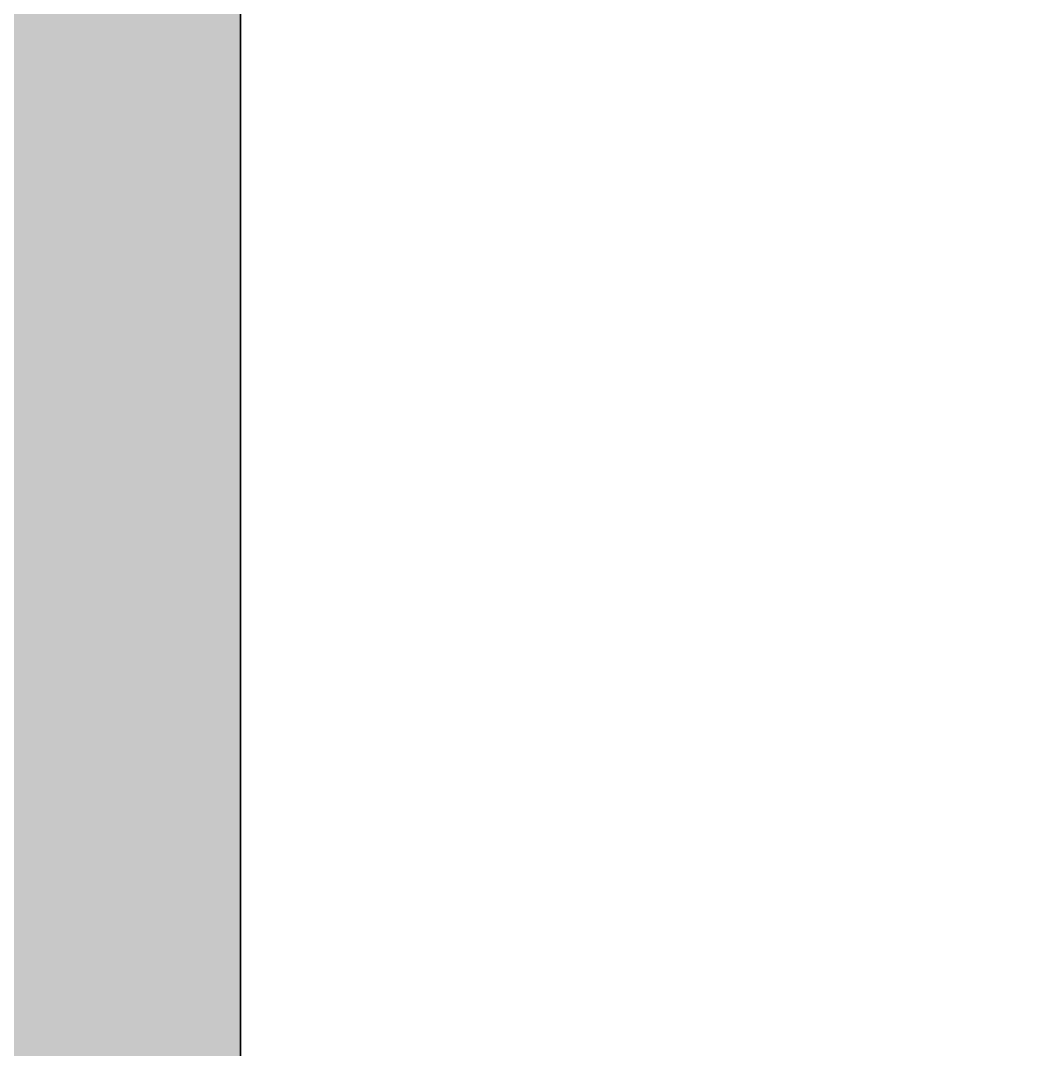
# Model space of a CAD drawing. Header units: millimetres. Extents: x 307301 to 459443, y -2888111 to -2805601.
# Drawn here: x 310001.5 to 310336.3, y -2815710.2 to -2815370.5 of the extents above; entities that cross this region are included whole.
import ezdxf

# ---------------------------------------------------------------- set-up
doc = ezdxf.new("R2010")
doc.units = ezdxf.units.MM
doc.header["$LTSCALE"] = 10
doc.header["$MEASUREMENT"] = 0
doc.layers.add('HATCH WALL', color=8, linetype='Continuous', lineweight=0)
doc.layers.add('PDA FURNITURE', color=6, linetype='Continuous')
doc.layers.add('WALL - PDA', color=1, linetype='Continuous')

msp = doc.modelspace()

# ---------------------------------------------------------------- hatches: boundary and pattern name
at = {"layer": 'HATCH WALL'}
msp.add_hatch(color=7, dxfattribs=at).paths.add_polyline_path([(309924.12, -2814702.9), (310434.12, -2814702.9), (310434.12, -2814852.9), (310074.12, -2814852.9), (310074.12, -2815782.9), (309924.12, -2815782.9)])

# ---------------------------------------------------------------- linework, layer by layer
at = {"layer": 'PDA FURNITURE', "elevation": 0.06}
msp.add_lwpolyline([(324324.12, -2818642.9), (320504.08, -2818647.84), (320504.08, -2823807.91), (319504.12, -2823807.91), (319504.12, -2825712.9), (312944.12, -2825712.9), (312944.12, -2823807.91), (312444.12, -2823807.91), (312444.12, -2825407.91), (310934.12, -2825407.91), (310934.12, -2821218.14), (311628.95, -2821218.14), (311628.95, -2820797.91), (309474.12, -2820802.9), (309474.12, -2816532.9), (311052.52, -2816532.93), (311052.52, -2816382.9), (310074.12, -2816382.9), (310074.12, -2814852.9), (311629.13, -2814852.9), (311629.13, -2814492.91), (311008.95, -2814492.91), (311008.95, -2812252.91)], dxfattribs=at)
at = {"layer": 'WALL - PDA', "elevation": 0}
msp.add_lwpolyline([(309924.12, -2814702.9), (310434.12, -2814702.9), (310434.12, -2814852.9), (310074.12, -2814852.9), (310074.12, -2815782.9), (309924.12, -2815782.9)], close=True, dxfattribs=at)

doc.saveas('drawing.dxf')
